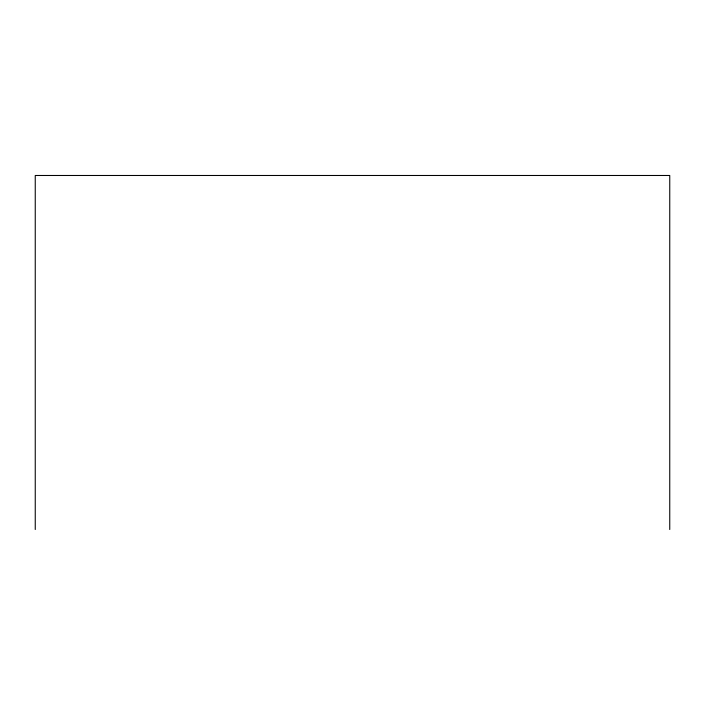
<?xml version="1.0" encoding="UTF-8"?>
<svg xmlns="http://www.w3.org/2000/svg" width="705" height="705" viewBox="0 0 705 705"><rect width="100%" height="100%" fill="white"/><g stroke="black" fill="none" stroke-linecap="round" stroke-linejoin="round"><path stroke-width="1.06" d="M669.75 529.517L669.75 175.483L35.25 175.483L35.25 529.517"/></g></svg>
